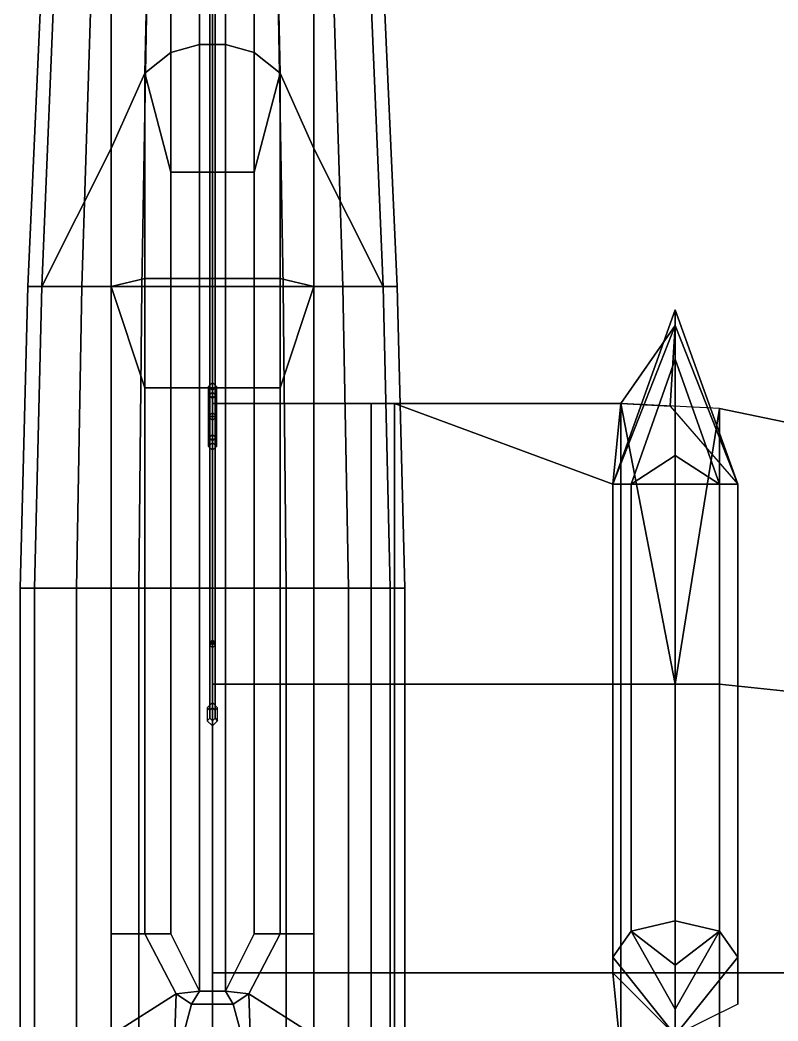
# Model space of a CAD drawing. Extents: x -2.48 to 6.83, y -4.54 to 4.93.
# Drawn here: x -0.74 to 2.175, y -2.545 to 1.305 of the extents above; entities that cross this region are included whole.
import ezdxf

# ---------------------------------------------------------------- set-up
doc = ezdxf.new("R2010")
doc.units = 0
doc.layers.get('0').update_dxf_attribs({"linetype": 'CONTINUOUS'})
doc.layers.add('CANOPY', color=4, linetype='CONTINUOUS')
doc.layers.add('WING', color=5, linetype='CONTINUOUS')

msp = doc.modelspace()

# ---------------------------------------------------------------- linework, layer by layer
for points in [[(0, 3.4914, 2.24), (-0.01, 3.51, 2.23), (-0.01, -1.09, 2.08), (0, -1.09, 2.09)], [(-0.01, 3.51, 2.23), (0, 3.4543, 2.2182), (0, -1.09, 2.07), (-0.01, -1.09, 2.08)], [(0.01, 3.51, 2.23), (0, 3.4914, 2.24), (0, -1.09, 2.09), (0.01, -1.09, 2.08)], [(0, 3.4543, 2.2182), (0.01, 3.51, 2.23), (0.01, -1.09, 2.08), (0, -1.09, 2.07)], [(-0.656, 0.28, -0.1817), (-0.71, 0.28, 0.09), (-0.65, 1.62, 0.22), (-0.6005, 1.62, -0.0287)], [(-0.71, 0.28, 0.09), (-0.656, 0.28, 0.3617), (-0.6005, 1.62, 0.4687), (-0.65, 1.62, 0.22)], [(-0.502, 0.28, -0.412), (-0.656, 0.28, -0.1817), (-0.6005, 1.62, -0.0287), (-0.4596, 1.62, -0.2396)], [(-0.656, 0.28, 0.3617), (-0.39, 0.81, 0.5533), (-0.39, 1.62, 0.6796), (-0.6005, 1.62, 0.4687)], [(-0.2717, 0.28, -0.566), (-0.502, 0.28, -0.412), (-0.4596, 1.62, -0.2396), (-0.2487, 1.62, -0.3805)], [(-0.39, 0.81, 0.5533), (-0.26, 1.1, 0.9), (-0.2487, 1.62, 0.8205), (-0.39, 1.62, 0.6796)], [(0, 0.28, -0.62), (-0.2717, 0.28, -0.566), (-0.2487, 1.62, -0.3805), (0, 1.62, -0.43)], [(-0.16, 1.62, 0.95), (-0.2487, 1.62, 0.8205), (-0.26, 1.1, 0.9), (-0.16, 1.18, 0.98)], [(-0.05, 1.62, 0.99), (-0.16, 1.62, 0.95), (-0.16, 1.18, 0.98), (-0.05, 1.21, 1.02)], [(0.05, 1.62, 0.99), (-0.05, 1.62, 0.99), (-0.05, 1.21, 1.02), (0.05, 1.21, 1.02)], [(0.2717, 0.28, -0.566), (0, 0.28, -0.62), (0, 1.62, -0.43), (0.2487, 1.62, -0.3805)], [(0.16, 1.62, 0.95), (0.05, 1.62, 0.99), (0.05, 1.21, 1.02), (0.16, 1.18, 0.98)], [(0.2487, 1.62, 0.8205), (0.16, 1.62, 0.95), (0.16, 1.18, 0.98), (0.26, 1.1, 0.9)], [(0.502, 0.28, -0.412), (0.2717, 0.28, -0.566), (0.2487, 1.62, -0.3805), (0.4596, 1.62, -0.2396)], [(0.39, 1.62, 0.6796), (0.2487, 1.62, 0.8205), (0.26, 1.1, 0.9), (0.39, 0.81, 0.5533)], [(0.39, 0.81, 0.5533), (0.656, 0.28, 0.3617), (0.6005, 1.62, 0.4687), (0.39, 1.62, 0.6796)], [(0.656, 0.28, -0.1817), (0.502, 0.28, -0.412), (0.4596, 1.62, -0.2396), (0.6005, 1.62, -0.0287)], [(0.71, 0.28, 0.09), (0.656, 0.28, -0.1817), (0.6005, 1.62, -0.0287), (0.65, 1.62, 0.22)], [(0.656, 0.28, 0.3617), (0.71, 0.28, 0.09), (0.65, 1.62, 0.22), (0.6005, 1.62, 0.4687)], [(-0.656, 0.28, 0.3617), (-0.39, 0.28, 0.5533), (-0.39, 0.81, 0.5533), (-0.656, 0.28, 0.3617)], [(0.39, 0.28, 0.5533), (0.656, 0.28, 0.3617), (0.656, 0.28, 0.3617), (0.39, 0.81, 0.5533)], [(-0.6837, -0.88, -0.2532), (-0.74, -0.88, 0.03), (-0.71, 0.28, 0.09), (-0.656, 0.28, -0.1817)], [(-0.74, -0.88, 0.03), (-0.6837, -0.88, 0.3132), (-0.656, 0.28, 0.3617), (-0.71, 0.28, 0.09)], [(-0.5233, -0.88, -0.4933), (-0.6837, -0.88, -0.2532), (-0.656, 0.28, -0.1817), (-0.502, 0.28, -0.412)], [(-0.6837, -0.88, 0.3132), (-0.39, -0.88, 0.5533), (-0.39, 0.28, 0.5533), (-0.656, 0.28, 0.3617)], [(-0.2832, -0.88, -0.6537), (-0.5233, -0.88, -0.4933), (-0.502, 0.28, -0.412), (-0.2717, 0.28, -0.566)], [(0, -0.88, -0.71), (-0.2832, -0.88, -0.6537), (-0.2717, 0.28, -0.566), (0, 0.28, -0.62)], [(0.2832, -0.88, -0.6537), (0, -0.88, -0.71), (0, 0.28, -0.62), (0.2717, 0.28, -0.566)], [(0.5233, -0.88, -0.4933), (0.2832, -0.88, -0.6537), (0.2717, 0.28, -0.566), (0.502, 0.28, -0.412)], [(0.39, -0.88, 0.5533), (0.6837, -0.88, 0.3132), (0.656, 0.28, 0.3617), (0.39, 0.28, 0.5533)], [(0.6837, -0.88, -0.2532), (0.5233, -0.88, -0.4933), (0.502, 0.28, -0.412), (0.656, 0.28, -0.1817)], [(0.74, -0.88, 0.03), (0.6837, -0.88, -0.2532), (0.656, 0.28, -0.1817), (0.71, 0.28, 0.09)], [(0.6837, -0.88, 0.3132), (0.74, -0.88, 0.03), (0.71, 0.28, 0.09), (0.656, 0.28, 0.3617)], [(0, -0.1281, -0.8919), (-0.015, -0.1387, -0.8813), (-0.015, -0.105, -0.8), (0, -0.09, -0.8)], [(0, -0.09, -0.8), (-0.015, -0.105, -0.8), (-0.015, -0.1387, -0.7187), (0, -0.1281, -0.7081)], [(-0.015, -0.1387, -0.8813), (0, -0.1493, -0.8707), (0, -0.12, -0.8), (-0.015, -0.105, -0.8)], [(-0.015, -0.105, -0.8), (0, -0.12, -0.8), (0, -0.1493, -0.7293), (-0.015, -0.1387, -0.7187)], [(0.015, -0.1387, -0.8813), (0, -0.1281, -0.8919), (0, -0.09, -0.8), (0.015, -0.105, -0.8)], [(0.015, -0.105, -0.8), (0, -0.09, -0.8), (0, -0.1281, -0.7081), (0.015, -0.1387, -0.7187)], [(0, -0.1493, -0.8707), (0.015, -0.1387, -0.8813), (0.015, -0.105, -0.8), (0, -0.12, -0.8)], [(0, -0.12, -0.8), (0.015, -0.105, -0.8), (0.015, -0.1387, -0.7187), (0, -0.1493, -0.7293)], [(0, -0.22, -0.93), (-0.015, -0.22, -0.915), (-0.015, -0.1387, -0.8813), (0, -0.1281, -0.8919)], [(0, -0.1281, -0.7081), (-0.015, -0.1387, -0.7187), (-0.015, -0.22, -0.685), (0, -0.205, -0.6762)], [(-0.015, -0.22, -0.915), (0, -0.22, -0.9), (0, -0.1493, -0.8707), (-0.015, -0.1387, -0.8813)], [(-0.015, -0.1387, -0.7187), (0, -0.1493, -0.7293), (0, -0.22, -0.7), (-0.015, -0.22, -0.685)], [(0.015, -0.22, -0.915), (0, -0.22, -0.93), (0, -0.1281, -0.8919), (0.015, -0.1387, -0.8813)], [(0.015, -0.1387, -0.7187), (0, -0.1281, -0.7081), (0, -0.205, -0.6762), (0.015, -0.22, -0.685)], [(0, -0.22, -0.9), (0.015, -0.22, -0.915), (0.015, -0.1387, -0.8813), (0, -0.1493, -0.8707)], [(0, -0.1493, -0.7293), (0.015, -0.1387, -0.7187), (0.015, -0.22, -0.685), (0, -0.22, -0.7)], [(0, -0.205, -0.6762), (-0.015, -0.22, -0.685), (-0.015, -0.22, -0.65), (0, -0.205, -0.65)], [(-0.015, -0.22, -0.685), (0, -0.235, -0.6762), (0, -0.235, -0.65), (-0.015, -0.22, -0.65)], [(-0.015, -0.3013, -0.8813), (0, -0.2907, -0.8707), (0, -0.22, -0.9), (-0.015, -0.22, -0.915)], [(0, -0.3119, -0.8919), (-0.015, -0.3013, -0.8813), (-0.015, -0.22, -0.915), (0, -0.22, -0.93)], [(-0.015, -0.22, -0.685), (0, -0.22, -0.7), (0, -0.2907, -0.7293), (-0.015, -0.3013, -0.7187)], [(0, -0.235, -0.6762), (-0.015, -0.22, -0.685), (-0.015, -0.3013, -0.7187), (0, -0.3119, -0.7081)], [(0.015, -0.22, -0.685), (0, -0.205, -0.6762), (0, -0.205, -0.65), (0.015, -0.22, -0.65)], [(0, -0.235, -0.6762), (0.015, -0.22, -0.685), (0.015, -0.22, -0.65), (0, -0.235, -0.65)], [(0, -0.2907, -0.8707), (0.015, -0.3013, -0.8813), (0.015, -0.22, -0.915), (0, -0.22, -0.9)], [(0.015, -0.3013, -0.8813), (0, -0.3119, -0.8919), (0, -0.22, -0.93), (0.015, -0.22, -0.915)], [(0, -0.22, -0.7), (0.015, -0.22, -0.685), (0.015, -0.3013, -0.7187), (0, -0.2907, -0.7293)], [(0.015, -0.22, -0.685), (0, -0.235, -0.6762), (0, -0.3119, -0.7081), (0.015, -0.3013, -0.7187)], [(-0.015, -0.335, -0.8), (0, -0.32, -0.8), (0, -0.2907, -0.8707), (-0.015, -0.3013, -0.8813)], [(-0.015, -0.3013, -0.7187), (0, -0.2907, -0.7293), (0, -0.32, -0.8), (-0.015, -0.335, -0.8)], [(0, -0.35, -0.8), (-0.015, -0.335, -0.8), (-0.015, -0.3013, -0.8813), (0, -0.3119, -0.8919)], [(0, -0.3119, -0.7081), (-0.015, -0.3013, -0.7187), (-0.015, -0.335, -0.8), (0, -0.35, -0.8)], [(0, -0.32, -0.8), (0.015, -0.335, -0.8), (0.015, -0.3013, -0.8813), (0, -0.2907, -0.8707)], [(0, -0.2907, -0.7293), (0.015, -0.3013, -0.7187), (0.015, -0.335, -0.8), (0, -0.32, -0.8)], [(0.015, -0.335, -0.8), (0, -0.35, -0.8), (0, -0.3119, -0.8919), (0.015, -0.3013, -0.8813)], [(0.015, -0.3013, -0.7187), (0, -0.3119, -0.7081), (0, -0.35, -0.8), (0.015, -0.335, -0.8)], [(-0.6837, -0.88, 0.3132), (-0.74, -0.88, 0.03), (-0.74, -2.76, 0.03), (-0.6837, -2.76, 0.3132)], [(-0.74, -0.88, 0.03), (-0.6837, -0.88, -0.2532), (-0.6837, -2.76, -0.2532), (-0.74, -2.76, 0.03)], [(-0.39, -0.88, 0.5533), (-0.6837, -0.88, 0.3132), (-0.6837, -2.76, 0.3132), (-0.39, -2.6, 0.5533)], [(-0.6837, -0.88, -0.2532), (-0.5233, -0.88, -0.4933), (-0.5233, -2.76, -0.4933), (-0.6837, -2.76, -0.2532)], [(-0.5233, -0.88, -0.4933), (-0.2832, -0.88, -0.6537), (-0.2832, -2.76, -0.6537), (-0.5233, -2.76, -0.4933)], [(-0.2832, -0.88, -0.6537), (0, -0.88, -0.71), (0, -2.76, -0.71), (-0.2832, -2.76, -0.6537)], [(0, -0.88, -0.71), (0.2832, -0.88, -0.6537), (0.2832, -2.76, -0.6537), (0, -2.76, -0.71)], [(0.2832, -0.88, -0.6537), (0.5233, -0.88, -0.4933), (0.5233, -2.76, -0.4933), (0.2832, -2.76, -0.6537)], [(0.6837, -0.88, 0.3132), (0.39, -0.88, 0.5533), (0.39, -2.6, 0.5533), (0.6837, -2.76, 0.3132)], [(0.5233, -0.88, -0.4933), (0.6837, -0.88, -0.2532), (0.6837, -2.76, -0.2532), (0.5233, -2.76, -0.4933)], [(0.74, -0.88, 0.03), (0.6837, -0.88, 0.3132), (0.6837, -2.76, 0.3132), (0.74, -2.76, 0.03)], [(0.6837, -0.88, -0.2532), (0.74, -0.88, 0.03), (0.74, -2.76, 0.03), (0.6837, -2.76, -0.2532)], [(0, -1.08, 1.08), (-0.01, -1.09, 1.08), (-0.01, -1.1, 2.08), (0, -1.09, 2.07)], [(-0.01, -1.09, 1.08), (0, -1.1, 1.08), (0, -1.11, 2.07), (-0.01, -1.1, 2.08)], [(0, -1.09, 2.09), (-0.01, -1.09, 2.08), (-0.01, -1.35, 2.08), (0, -1.3398, 2.09)], [(-0.01, -1.09, 2.08), (0, -1.09, 2.07), (0, -1.3394, 2.07), (-0.01, -1.35, 2.08)], [(0.01, -1.09, 1.08), (0, -1.08, 1.08), (0, -1.09, 2.07), (0.01, -1.1, 2.08)], [(0, -1.1, 1.08), (0.01, -1.09, 1.08), (0.01, -1.1, 2.08), (0, -1.11, 2.07)], [(0.01, -1.09, 2.08), (0, -1.09, 2.09), (0, -1.3398, 2.09), (0.01, -1.35, 2.08)], [(0, -1.09, 2.07), (0.01, -1.09, 2.08), (0.01, -1.35, 2.08), (0, -1.3394, 2.07)]]:
    msp.add_3dface(points)
at = {"layer": 'CANOPY'}
for points in [[(-0.05, 1.21, 1.02), (-0.16, 1.18, 0.98), (-0.16, 0.72, 1.01), (-0.05, 0.72, 1.05)], [(0.05, 1.21, 1.02), (-0.05, 1.21, 1.02), (-0.05, 0.72, 1.05), (0.05, 0.72, 1.05)], [(0.16, 1.18, 0.98), (0.05, 1.21, 1.02), (0.05, 0.72, 1.05), (0.16, 0.72, 1.01)], [(-0.16, 1.18, 0.98), (-0.26, 1.1, 0.9), (-0.26, 1.1, 0.9), (-0.16, 0.72, 1.01)], [(0.26, 1.1, 0.9), (0.16, 1.18, 0.98), (0.16, 0.72, 1.01), (0.26, 1.1, 0.9)], [(-0.26, 1.1, 0.9), (-0.39, 0.81, 0.5533), (-0.39, 0.28, 0.5533), (-0.26, 0.31, 0.91)], [(-0.16, 0.72, 1.01), (-0.26, 1.1, 0.9), (-0.26, 0.31, 0.91), (-0.16, 0.31, 1.02)], [(0.26, 1.1, 0.9), (0.16, 0.72, 1.01), (0.16, 0.31, 1.02), (0.26, 0.31, 0.91)], [(0.39, 0.81, 0.5533), (0.26, 1.1, 0.9), (0.26, 0.31, 0.91), (0.39, 0.28, 0.5533)], [(-0.05, 0.72, 1.05), (-0.16, 0.72, 1.01), (-0.16, 0.31, 1.02), (-0.05, 0.31, 1.06)], [(0.05, 0.72, 1.05), (-0.05, 0.72, 1.05), (-0.05, 0.31, 1.06), (0.05, 0.31, 1.06)], [(0.16, 0.72, 1.01), (0.05, 0.72, 1.05), (0.05, 0.31, 1.06), (0.16, 0.31, 1.02)], [(-0.26, 0.31, 0.91), (-0.39, 0.28, 0.5533), (-0.39, 0.28, 0.5533), (-0.26, -0.11, 0.93)], [(-0.16, 0.31, 1.02), (-0.26, 0.31, 0.91), (-0.26, -0.11, 0.93), (-0.16, -0.11, 1.04)], [(-0.05, 0.31, 1.06), (-0.16, 0.31, 1.02), (-0.16, -0.11, 1.04), (-0.05, -0.11, 1.08)], [(0.05, 0.31, 1.06), (-0.05, 0.31, 1.06), (-0.05, -0.11, 1.08), (0.05, -0.11, 1.08)], [(0.16, 0.31, 1.02), (0.05, 0.31, 1.06), (0.05, -0.11, 1.08), (0.16, -0.11, 1.04)], [(0.26, 0.31, 0.91), (0.16, 0.31, 1.02), (0.16, -0.11, 1.04), (0.26, -0.11, 0.93)], [(0.39, 0.28, 0.5533), (0.26, 0.31, 0.91), (0.26, -0.11, 0.93)], [(-0.26, -0.11, 0.93), (-0.39, 0.28, 0.5533), (-0.39, -0.88, 0.5533), (-0.26, -0.88, 0.93)], [(0.39, 0.28, 0.5533), (0.26, -0.11, 0.93), (0.26, -0.88, 0.93), (0.39, -0.88, 0.5533)], [(-0.16, -0.11, 1.04), (-0.26, -0.11, 0.93), (-0.26, -0.88, 0.93), (-0.16, -0.88, 1.04)], [(-0.05, -0.11, 1.08), (-0.16, -0.11, 1.04), (-0.16, -0.88, 1.04), (-0.05, -0.88, 1.08)], [(0.05, -0.11, 1.08), (-0.05, -0.11, 1.08), (-0.05, -0.88, 1.08), (0.05, -0.88, 1.08)], [(0.16, -0.11, 1.04), (0.05, -0.11, 1.08), (0.05, -0.88, 1.08), (0.16, -0.88, 1.04)], [(0.26, -0.11, 0.93), (0.16, -0.11, 1.04), (0.16, -0.88, 1.04), (0.26, -0.88, 0.93)], [(-0.26, -0.88, 0.93), (-0.39, -0.88, 0.5533), (-0.39, -2.21, 0.5533), (-0.26, -2.21, 0.93)], [(-0.16, -0.88, 1.04), (-0.26, -0.88, 0.93), (-0.26, -2.21, 0.93), (-0.16, -2.21, 1.04)], [(-0.05, -0.88, 1.08), (-0.16, -0.88, 1.04), (-0.16, -2.21, 1.04), (-0.05, -2.43, 1.08)], [(0.05, -0.88, 1.08), (-0.05, -0.88, 1.08), (-0.05, -2.43, 1.08), (0.05, -2.43, 1.08)], [(0.16, -0.88, 1.04), (0.05, -0.88, 1.08), (0.05, -2.43, 1.08), (0.16, -2.21, 1.04)], [(0.26, -0.88, 0.93), (0.16, -0.88, 1.04), (0.16, -2.21, 1.04), (0.26, -2.21, 0.93)], [(0.39, -0.88, 0.5533), (0.26, -0.88, 0.93), (0.26, -2.21, 0.93), (0.39, -2.21, 0.5533)], [(0, -1.32, 1.08), (-0.02, -1.34, 1.08), (-0.01, -1.35, 2.1), (0, -1.34, 2.1)], [(-0.02, -1.34, 1.08), (-0.02, -1.39, 1.08), (-0.01, -1.38, 2.1), (-0.01, -1.35, 2.1)], [(-0.01, -1.35, 2.1), (-0.01, -1.38, 2.1), (0, -1.39, 2.1), (0, -1.34, 2.1)], [(0.02, -1.34, 1.08), (0, -1.32, 1.08), (0, -1.34, 2.1), (0.01, -1.35, 2.1)], [(0, -1.34, 2.1), (0, -1.39, 2.1), (0.01, -1.38, 2.1), (0.01, -1.35, 2.1)], [(0.02, -1.39, 1.08), (0.02, -1.34, 1.08), (0.01, -1.35, 2.1), (0.01, -1.38, 2.1)], [(-0.02, -1.39, 1.08), (0, -1.41, 1.08), (0, -1.39, 2.1), (-0.01, -1.38, 2.1)], [(0, -1.41, 1.08), (0.02, -1.39, 1.08), (0.01, -1.38, 2.1), (0, -1.39, 2.1)], [(-0.26, -2.21, 0.93), (-0.39, -2.21, 0.5533), (-0.39, -2.6, 0.5533), (-0.14, -2.44, 0.99)], [(-0.16, -2.21, 1.04), (-0.26, -2.21, 0.93), (-0.14, -2.44, 0.99), (-0.05, -2.43, 1.08)], [(0.26, -2.21, 0.93), (0.16, -2.21, 1.04), (0.05, -2.43, 1.08), (0.14, -2.44, 0.99)], [(0.39, -2.21, 0.5533), (0.26, -2.21, 0.93), (0.14, -2.44, 0.99), (0.39, -2.6, 0.5533)], [(-0.14, -2.44, 0.99), (-0.39, -2.6, 0.5533), (-0.15, -2.74, 0.79), (-0.14, -2.44, 0.99)], [(-0.08, -2.48, 1.04), (-0.14, -2.44, 0.99), (-0.15, -2.74, 0.79)], [(-0.05, -2.43, 1.08), (-0.14, -2.44, 0.99), (-0.08, -2.48, 1.04)], [(0.05, -2.43, 1.08), (-0.05, -2.43, 1.08), (-0.08, -2.48, 1.04), (0.08, -2.48, 1.04)], [(0.14, -2.44, 0.99), (0.05, -2.43, 1.08), (0.08, -2.48, 1.04)], [(0.14, -2.44, 0.99), (0.08, -2.48, 1.04), (0.08, -2.48, 1.04), (0.15, -2.74, 0.79)], [(0.39, -2.6, 0.5533), (0.14, -2.44, 0.99), (0.14, -2.44, 0.99), (0.15, -2.74, 0.79)], [(0.08, -2.48, 1.04), (-0.08, -2.48, 1.04), (-0.15, -2.74, 0.79), (0.15, -2.74, 0.79)]]:
    msp.add_3dface(points, dxfattribs=at)
at = {"layer": 'WING'}
for points in [[(1.78, 0.19, -0.21), (1.78, 0.19, -0.42), (1.54, -0.48, -0.41), (1.54, -0.48, -0.156)], [(1.78, 0.19, -0.42), (1.78, 0, -0.53), (1.6103, -0.48, -0.5797), (1.54, -0.48, -0.41)], [(1.78, 0.13, -0.18), (1.78, 0.19, -0.21), (1.54, -0.48, -0.156), (1.78, 0.13, -0.18)], [(1.78, 0.19, -0.42), (1.78, 0.19, -0.21), (2.02, -0.48, -0.14), (2.02, -0.48, -0.41)], [(1.78, 0, -0.53), (1.78, 0.19, -0.42), (2.02, -0.48, -0.41), (1.9497, -0.48, -0.5797)], [(1.78, 0.19, -0.21), (1.78, 0.13, -0.18), (1.78, 0.13, -0.18), (2.02, -0.48, -0.14)], [(1.57, -0.17, -0.09), (1.78, 0.13, -0.18), (1.54, -0.48, -0.156), (1.57, -0.17, -0.09)], [(1.76, -0.18, -0.09), (1.78, 0.13, -0.18), (1.57, -0.17, -0.09), (1.76, -0.18, -0.09)], [(1.78, 0.13, -0.18), (1.76, -0.18, -0.09), (1.76, -0.18, -0.09), (2.02, -0.48, -0.14)], [(1.78, 0, -0.53), (1.78, -0.37, -0.63), (1.78, -0.37, -0.63), (1.6103, -0.48, -0.5797)], [(1.78, 0, -0.53), (1.9497, -0.48, -0.5797), (1.9497, -0.48, -0.5797), (1.78, -0.37, -0.63)], [(0, -1.25, 0.15), (0.61, -1.25, 0.15), (0.61, -0.17, -0.09), (0, -0.17, -0.09)], [(0, -0.17, -0.09), (0.61, -0.17, -0.09), (0.61, -1.25, -0.32), (0, -1.25, -0.32)], [(0.61, -1.25, 0.15), (0.7, -1.25, 0.15), (0.7, -0.17, -0.09), (0.61, -0.17, -0.09)], [(0.61, -0.17, -0.09), (0.7, -0.17, -0.09), (0.7, -1.25, -0.32), (0.61, -1.25, -0.32)], [(0.7, -1.25, 0.15), (1.57, -1.25, 0.15), (1.57, -0.17, -0.09), (0.7, -0.17, -0.09)], [(0.7, -0.17, -0.09), (1.54, -0.48, -0.156), (1.54, -1.25, -0.32), (0.7, -1.25, -0.32)], [(0.7, -0.17, -0.09), (1.57, -0.17, -0.09), (1.54, -0.48, -0.156), (0.7, -0.17, -0.09)], [(1.78, -1.25, 0.15), (1.57, -0.17, -0.09), (1.57, -0.17, -0.09), (1.57, -1.25, 0.15)], [(1.78, -1.25, 0.15), (1.95, -0.19, -0.09), (1.95, -0.19, -0.09), (1.57, -0.17, -0.09)], [(1.95, -1.25, 0.15), (1.95, -0.19, -0.09), (1.95, -0.19, -0.09), (1.78, -1.25, 0.15)], [(1.95, -1.25, 0.15), (2.34, -1.29, 0.19), (2.34, -0.27, -0.04), (1.95, -0.19, -0.09)], [(1.95, -0.19, -0.09), (2.34, -0.27, -0.04), (2.34, -1.29, -0.26), (1.95, -1.25, -0.32)], [(1.78, -0.37, -0.63), (1.78, -0.48, -0.65), (1.78, -0.48, -0.65), (1.6103, -0.48, -0.5797)], [(1.78, -0.37, -0.63), (1.9497, -0.48, -0.5797), (1.9497, -0.48, -0.5797), (1.78, -0.48, -0.65)], [(1.54, -1.25, -0.32), (1.54, -0.48, -0.41), (1.54, -2.3, -0.41), (1.54, -2.36, -0.32)], [(1.54, -0.48, -0.41), (1.6103, -0.48, -0.5797), (1.6103, -2.2, -0.5797), (1.54, -2.3, -0.41)], [(1.54, -0.48, -0.156), (1.54, -0.48, -0.41), (1.54, -0.48, -0.41), (1.54, -1.25, -0.32)], [(1.6103, -0.48, -0.5797), (1.78, -0.48, -0.65), (1.78, -2.16, -0.65), (1.6103, -2.2, -0.5797)], [(1.78, -0.48, -0.65), (1.9497, -0.48, -0.5797), (1.9497, -2.2, -0.5797), (1.78, -2.16, -0.65)], [(1.9497, -0.48, -0.5797), (2.02, -0.48, -0.41), (2.02, -2.3, -0.41), (1.9497, -2.2, -0.5797)], [(2.02, -0.48, -0.41), (2.02, -0.48, -0.14), (2.02, -2.48, -0.14), (2.02, -2.3, -0.41)], [(0.61, -2.36, 0.15), (0.61, -1.25, 0.15), (0, -1.25, 0.15), (0, -2.36, 0.15)], [(0, -1.25, -0.32), (0.61, -1.25, -0.32), (0.61, -2.36, -0.32), (0, -2.36, -0.32)], [(0.7, -2.36, 0.15), (0.7, -1.25, 0.15), (0.61, -1.25, 0.15), (0.61, -2.36, 0.15)], [(0.61, -1.25, -0.32), (0.7, -1.25, -0.32), (0.7, -2.36, -0.32), (0.61, -2.36, -0.32)], [(1.57, -2.36, 0.15), (1.57, -1.25, 0.15), (0.7, -1.25, 0.15), (0.7, -2.36, 0.15)], [(0.7, -1.25, -0.32), (1.54, -1.25, -0.32), (1.54, -2.36, -0.32), (0.7, -2.36, -0.32)], [(1.78, -2.36, 0.15), (1.78, -1.25, 0.15), (1.57, -1.25, 0.15), (1.57, -2.36, 0.15)], [(1.95, -2.36, 0.15), (1.95, -1.25, 0.15), (1.78, -1.25, 0.15), (1.78, -2.36, 0.15)], [(1.78, -1.25, -0.32), (1.95, -1.25, -0.32), (1.95, -2.36, -0.32), (1.78, -2.36, -0.32)], [(2.34, -2.36, 0.19), (2.34, -1.29, 0.19), (1.95, -1.25, 0.15), (1.95, -2.36, 0.15)], [(1.95, -1.25, -0.32), (2.34, -1.29, -0.26), (2.34, -2.36, -0.26), (1.95, -2.36, -0.32)], [(1.6103, -2.2, -0.5797), (1.78, -2.16, -0.65), (1.78, -2.33, -0.59)], [(1.78, -2.16, -0.65), (1.9497, -2.2, -0.5797), (1.78, -2.33, -0.59)], [(1.54, -2.3, -0.41), (1.6103, -2.2, -0.5797), (1.78, -2.5, -0.47), (1.78, -2.6, -0.32)], [(1.6103, -2.2, -0.5797), (1.78, -2.33, -0.59), (1.78, -2.5, -0.47)], [(1.78, -2.33, -0.59), (1.9497, -2.2, -0.5797), (1.78, -2.5, -0.47)], [(1.9497, -2.2, -0.5797), (2.02, -2.3, -0.41), (1.78, -2.6, -0.32), (1.78, -2.5, -0.47)], [(1.54, -2.36, -0.32), (1.54, -2.3, -0.41), (1.78, -2.6, -0.32), (1.78, -2.6, -0.1419)], [(2.02, -2.3, -0.41), (2.02, -2.48, -0.14), (1.78, -2.6, -0.1419), (1.78, -2.6, -0.32)], [(0, -2.67, -0.09), (0.61, -2.67, -0.09), (0.61, -2.36, 0.15), (0, -2.36, 0.15)], [(0, -2.36, -0.32), (0.61, -2.36, -0.32), (0.61, -2.67, -0.09), (0, -2.67, -0.09)], [(0.61, -2.67, -0.09), (0.7, -2.67, -0.09), (0.7, -2.36, 0.15), (0.61, -2.36, 0.15)], [(0.61, -2.36, -0.32), (0.7, -2.36, -0.32), (0.7, -2.67, -0.09), (0.61, -2.67, -0.09)], [(0.7, -2.67, -0.09), (1.57, -2.67, -0.09), (1.57, -2.36, 0.15), (0.7, -2.36, 0.15)], [(0.7, -2.36, -0.32), (1.54, -2.36, -0.32), (1.57, -2.67, -0.09), (0.7, -2.67, -0.09)], [(1.54, -2.36, -0.32), (1.78, -2.6, -0.1419), (1.78, -2.67, -0.09), (1.57, -2.67, -0.09)], [(1.57, -2.67, -0.09), (1.78, -2.67, -0.09), (1.78, -2.36, 0.15), (1.57, -2.36, 0.15)], [(1.78, -2.67, -0.09), (1.95, -2.66, -0.09), (1.95, -2.36, 0.15), (1.78, -2.36, 0.15)], [(1.78, -2.36, -0.32), (1.95, -2.36, -0.32), (1.95, -2.66, -0.09), (1.78, -2.67, -0.09)], [(1.95, -2.66, -0.09), (2.34, -2.65, -0.04), (2.34, -2.36, 0.19), (1.95, -2.36, 0.15)], [(1.95, -2.36, -0.32), (2.34, -2.36, -0.26), (2.34, -2.65, -0.04), (1.95, -2.66, -0.09)]]:
    msp.add_3dface(points, dxfattribs=at)

doc.saveas('drawing.dxf')
